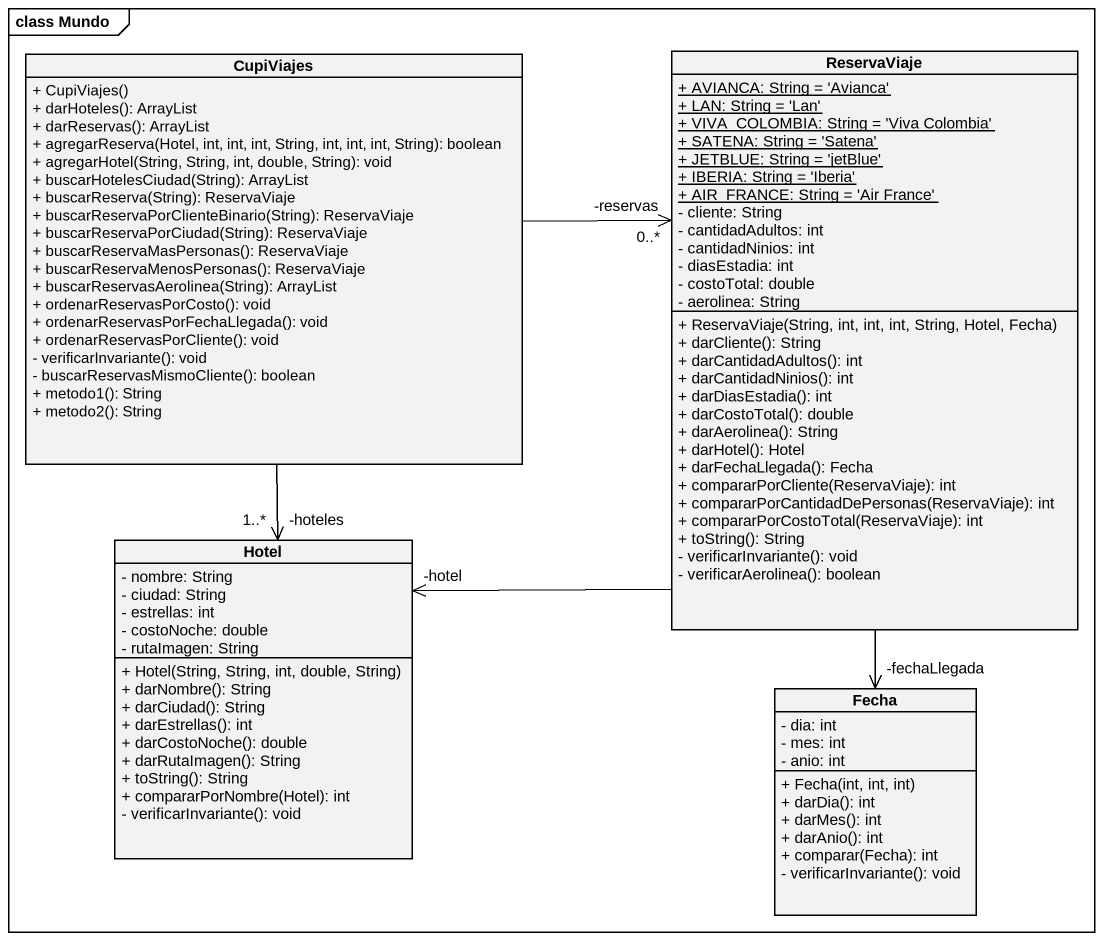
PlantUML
@startuml
mainframe class Mundo
hide circle
hide empty members
skinparam classAttributeIconSize 0
class CupiViajes {
  + CupiViajes()
  + darHoteles(): ArrayList
  + darReservas(): ArrayList
  + agregarReserva(Hotel, int, int, int, String, int, int, int, String): boolean
  + agregarHotel(String, String, int, double, String): void
  + buscarHotelesCiudad(String): ArrayList
  + buscarReserva(String): ReservaViaje
  + buscarReservaPorClienteBinario(String): ReservaViaje
  + buscarReservaPorCiudad(String): ReservaViaje
  + buscarReservaMasPersonas(): ReservaViaje
  + buscarReservaMenosPersonas(): ReservaViaje
  + buscarReservasAerolinea(String): ArrayList
  + ordenarReservasPorCosto(): void
  + ordenarReservasPorFechaLlegada(): void
  + ordenarReservasPorCliente(): void
  - verificarInvariante(): void
  - buscarReservasMismoCliente(): boolean
  + metodo1(): String
  + metodo2(): String
}
class ReservaViaje {
  {static} + AVIANCA: String = 'Avianca'
  {static} + LAN: String = 'Lan'
  {static} + VIVA_COLOMBIA: String = 'Viva Colombia'
  {static} + SATENA: String = 'Satena'
  {static} + JETBLUE: String = 'jetBlue'
  {static} + IBERIA: String = 'Iberia'
  {static} + AIR_FRANCE: String = 'Air France'
  - cliente: String
  - cantidadAdultos: int
  - cantidadNinios: int
  - diasEstadia: int
  - costoTotal: double
  - aerolinea: String
  + ReservaViaje(String, int, int, int, String, Hotel, Fecha)
  + darCliente(): String
  + darCantidadAdultos(): int
  + darCantidadNinios(): int
  + darDiasEstadia(): int
  + darCostoTotal(): double
  + darAerolinea(): String
  + darHotel(): Hotel
  + darFechaLlegada(): Fecha
  + compararPorCliente(ReservaViaje): int
  + compararPorCantidadDePersonas(ReservaViaje): int
  + compararPorCostoTotal(ReservaViaje): int
  + toString(): String
  - verificarInvariante(): void
  - verificarAerolinea(): boolean
}
class Hotel {
  - nombre: String
  - ciudad: String
  - estrellas: int
  - costoNoche: double
  - rutaImagen: String
  + Hotel(String, String, int, double, String)
  + darNombre(): String
  + darCiudad(): String
  + darEstrellas(): int
  + darCostoNoche(): double
  + darRutaImagen(): String
  + toString(): String
  + compararPorNombre(Hotel): int
  - verificarInvariante(): void
}
class Fecha {
  - dia: int
  - mes: int
  - anio: int
  + Fecha(int, int, int)
  + darDia(): int
  + darMes(): int
  + darAnio(): int
  + comparar(Fecha): int
  - verificarInvariante(): void
}
CupiViajes -right-> "-reservas\n0..*" ReservaViaje
CupiViajes --> "-hoteles\n1..*" Hotel
ReservaViaje -left-> "-hotel" Hotel
ReservaViaje --> "-fechaLlegada" Fecha
@enduml
